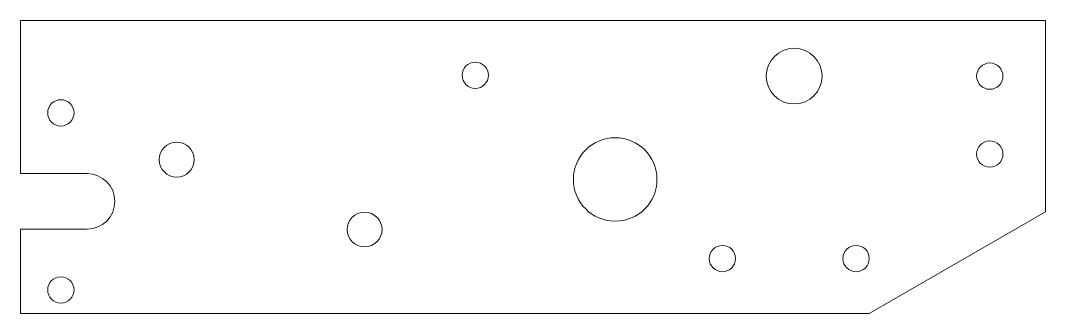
# Model space of a CAD drawing. Header units: millimetres. Extents: x -117 to 0, y 0 to 33.
import ezdxf

# ---------------------------------------------------------------- set-up
doc = ezdxf.new("R2010")
doc.units = ezdxf.units.MM

msp = doc.modelspace()

# ---------------------------------------------------------------- linework, layer by layer
at = {"color": 7, "linetype": 'Continuous', "lineweight": 15}
for p, q in [((-116.84, 15.96), (-116.84, 33.43)), ((-116.84, 33.43), (0, 33.43)), ((0, 33.43), (0, 11.61)), ((-109.25, 15.96), (-116.84, 15.96)), ((0, 11.61), (-20.11, 0)), ((-116.84, 9.61), (-109.25, 9.61)), ((-116.84, 0), (-116.84, 9.61)), ((-20.11, 0), (-116.84, 0))]:
    msp.add_line(p, q, dxfattribs=at)
for centre, radius in [((-28.65, 27.08), 3.18), ((-65, 27.18), 1.5), ((-6.35, 27.08), 1.5), ((-112.24, 22.89), 1.5), ((-49.05, 15.29), 4.76), ((-99.03, 17.55), 1.99), ((-6.35, 18.19), 1.5), ((-77.62, 9.58), 1.99), ((-36.83, 6.27), 1.5), ((-21.59, 6.27), 1.5), ((-112.24, 2.69), 1.5)]:
    msp.add_circle(centre, radius, dxfattribs=at)
msp.add_arc((-109.25, 12.79), 3.17, 270, 90, dxfattribs=at)

doc.saveas('drawing.dxf')
